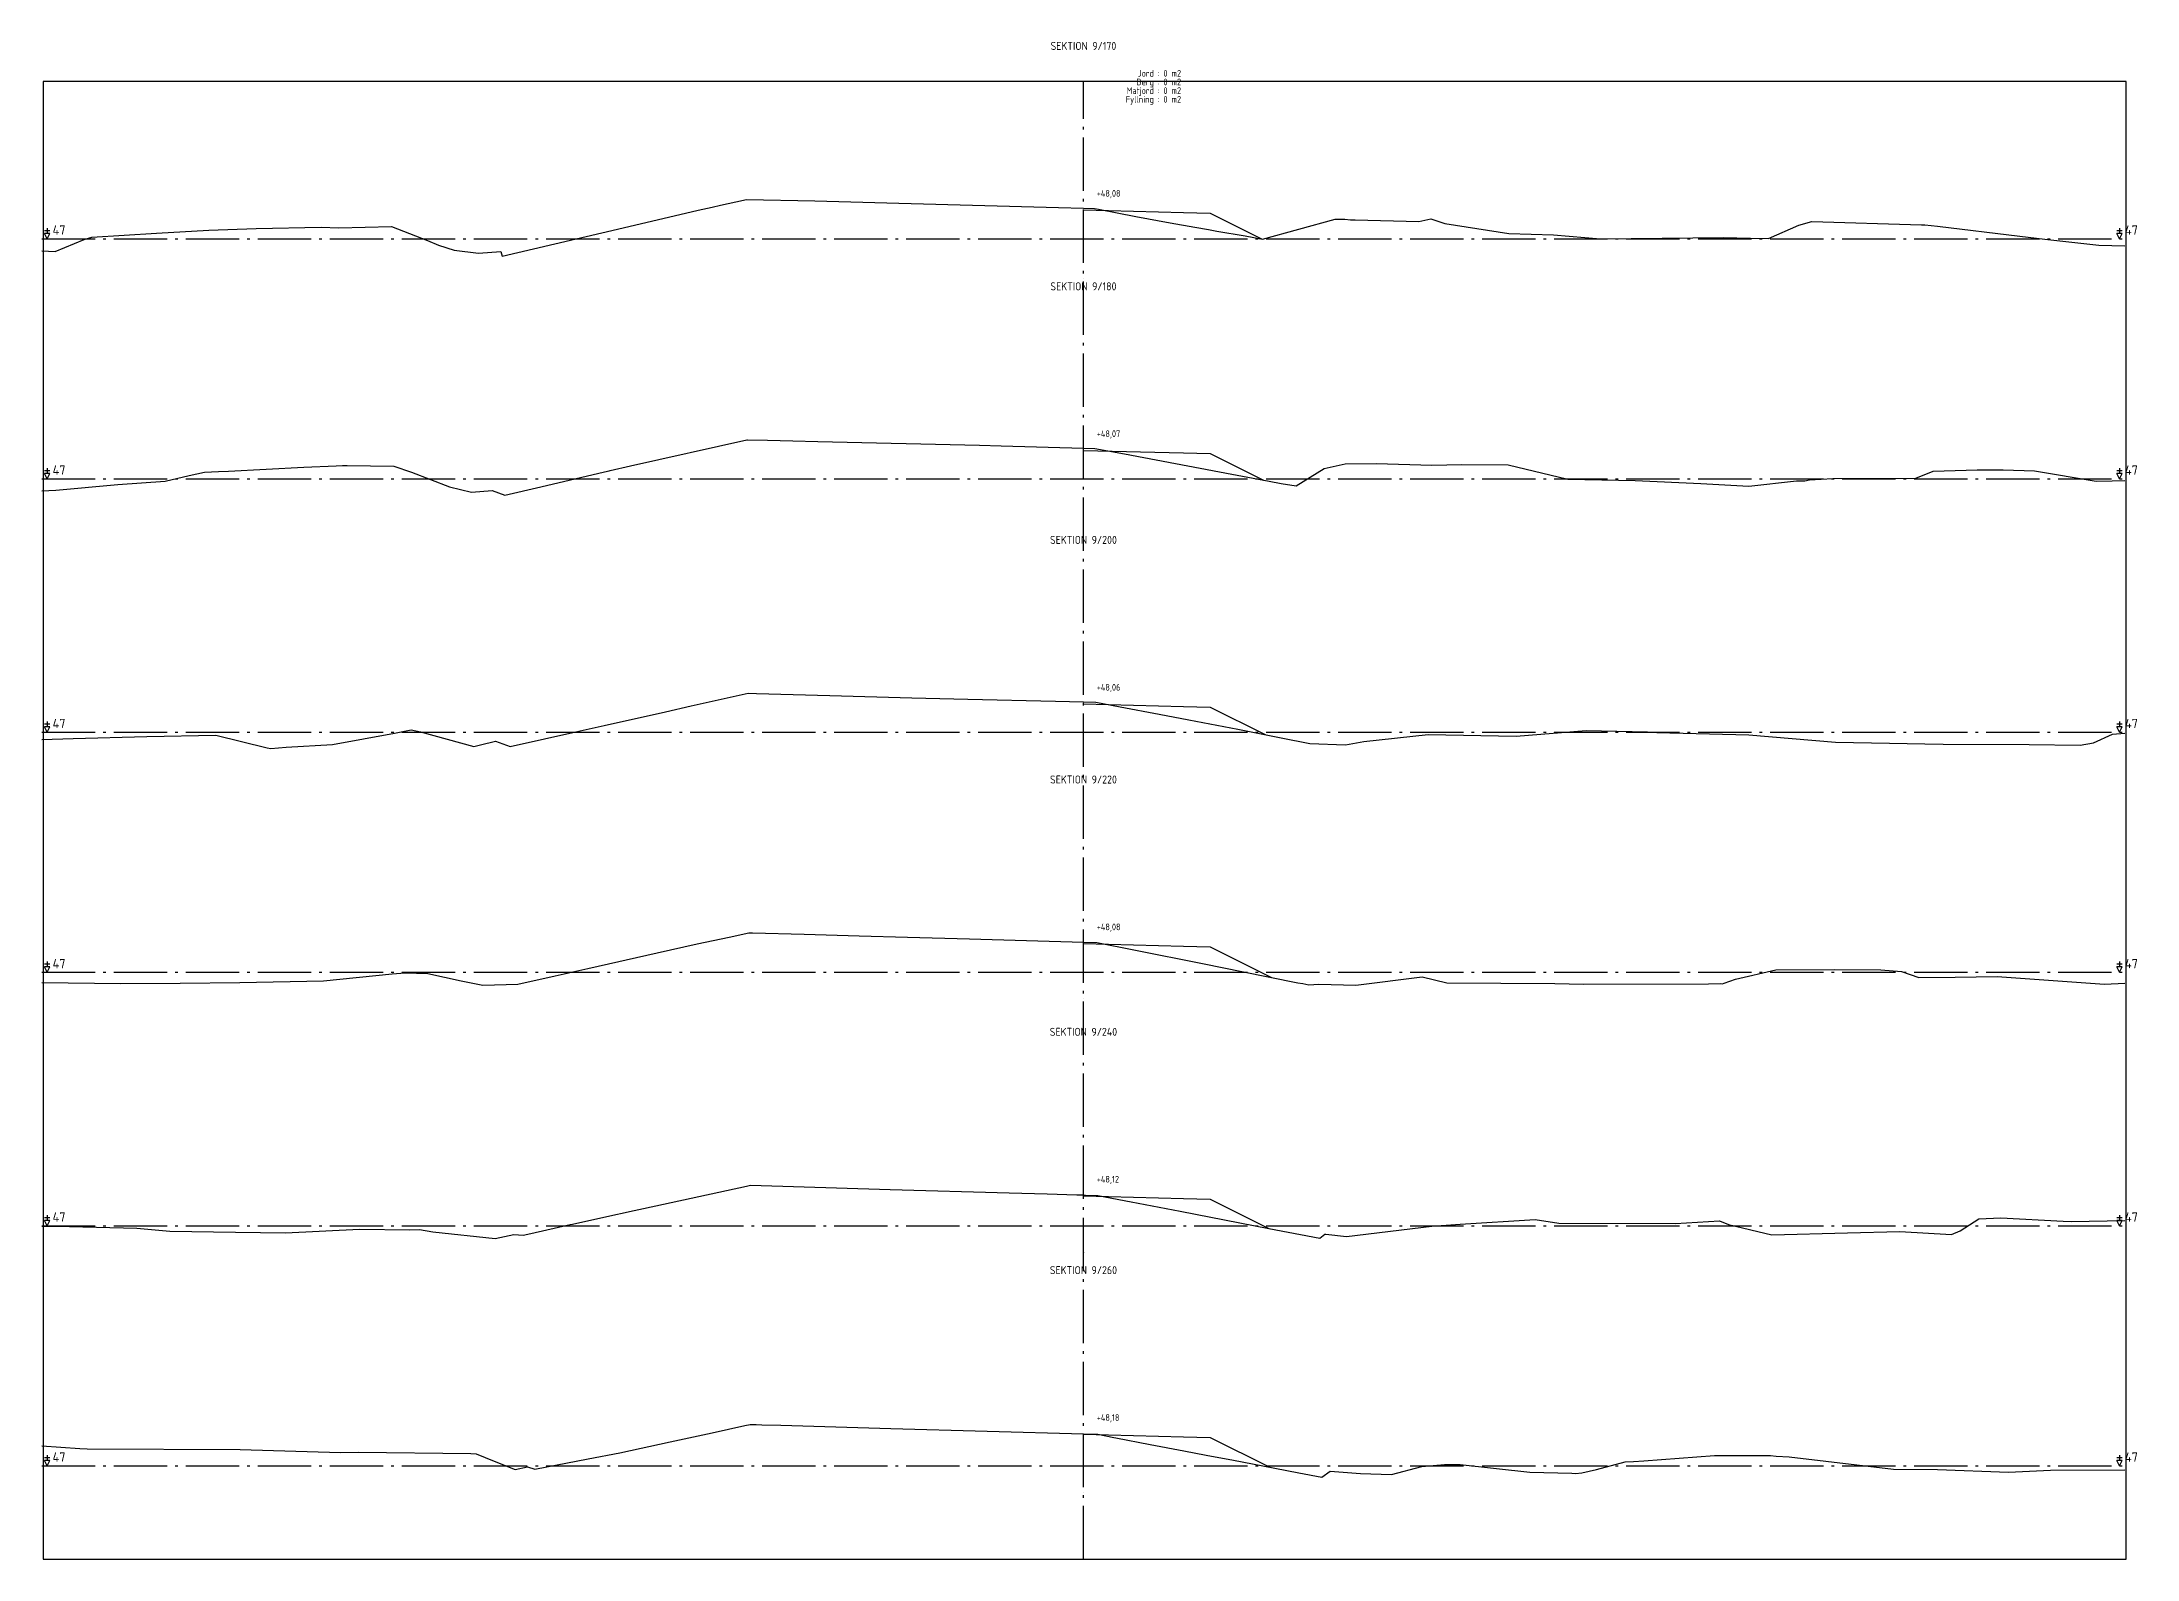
# Model space of a CAD drawing. Header units: metres. Extents: x 164066 to 165347, y 6228109 to 6230364.
# Drawn here: x 164065.9 to 164144.4, y 6229784.2 to 6229841 of the extents above; entities that cross this region are included whole.
import ezdxf
from ezdxf.enums import TextEntityAlignment as Align

# ---------------------------------------------------------------- set-up
doc = ezdxf.new("R2010")
doc.units = ezdxf.units.M
doc.header["$LTSCALE"] = 0.1
doc.linetypes.add('CENTRUMLINJE', pattern=[27, 20, -3, 1, -3])
for name, color, linetype in [('M-000', 7, 'Continuous'), ('M-372A', 3, 'Continuous'), ('M-374C', 6, 'Continuous'), ('M-378A', 7, 'CENTRUMLINJE'), ('M-378AT', 4, 'Continuous'), ('M-378B', 4, 'CENTRUMLINJE'), ('M-378BT', 4, 'Continuous'), ('M-378CT', 4, 'Continuous'), ('T19202X', 4, 'Continuous')]:
    doc.layers.add(name, color=color, linetype=linetype)
doc.styles.add('ISO35', font='ISO3098', dxfattribs={"height": 3.5})
doc.styles.add('P_ISO_25', font='ISO', dxfattribs={"height": 2.5})
doc.styles.add('P_ISO_30', font='ISO', dxfattribs={"height": 3})

msp = doc.modelspace()

# ---------------------------------------------------------------- linework, layer by layer
at = {"layer": 'M-000'}
msp.add_lwpolyline([(164065.944, 6229784.154), (164144.044, 6229784.154), (164144.044, 6229839.554), (164065.944, 6229839.554), (164065.944, 6229784.154)], dxfattribs=at)
at = {"layer": 'M-372A', "color": 3, "linetype": 'Continuous'}
for points in [[(164065.894, 6229833.203), (164066.389, 6229833.18), (164067.484, 6229833.619), (164067.771, 6229833.715), (164070.189, 6229833.864), (164072.149, 6229833.975), (164073.933, 6229834.038), (164076.363, 6229834.092), (164077.025, 6229834.068), (164079.003, 6229834.115), (164080.355, 6229833.587), (164080.769, 6229833.411), (164081.345, 6229833.22), (164082.258, 6229833.114), (164083.103, 6229833.181), (164083.149, 6229833), (164084.322, 6229833.275), (164085.928, 6229833.65), (164087.266, 6229833.964), (164090.501, 6229834.721), (164091.019, 6229834.842), (164091.337, 6229834.913), (164091.908, 6229835.04), (164092.309, 6229835.13), (164092.313, 6229835.13), (164094.871, 6229835.069), (164098.024, 6229834.983), (164104.009, 6229834.821), (164104.944, 6229834.796), (164105.357, 6229834.785), (164105.51, 6229834.756), (164106.908, 6229834.492), (164108.197, 6229834.25), (164109.124, 6229834.087), (164109.635, 6229833.997), (164109.941, 6229833.943), (164111.002, 6229833.757), (164111.661, 6229833.641), (164114.387, 6229834.382), (164114.746, 6229834.384), (164114.955, 6229834.365), (164115.134, 6229834.366), (164117.521, 6229834.297), (164117.971, 6229834.399), (164118.488, 6229834.22), (164120.888, 6229833.853), (164122.569, 6229833.805), (164124.329, 6229833.651), (164128.945, 6229833.695), (164129.948, 6229833.676), (164130.626, 6229833.664), (164131.765, 6229834.157), (164132.259, 6229834.299), (164136.365, 6229834.175), (164136.492, 6229834.172), (164136.961, 6229834.126), (164140.052, 6229833.751), (164140.987, 6229833.639), (164143.007, 6229833.409), (164143.994, 6229833.384)], [(164065.894, 6229824.198), (164066.411, 6229824.226), (164068.74, 6229824.446), (164070.521, 6229824.571), (164071.415, 6229824.78), (164071.995, 6229824.903), (164072.515, 6229824.933), (164072.884, 6229824.945), (164075.713, 6229825.084), (164076.922, 6229825.142), (164077.162, 6229825.156), (164077.339, 6229825.151), (164079.093, 6229825.131), (164079.754, 6229824.899), (164081.176, 6229824.358), (164082.006, 6229824.148), (164082.773, 6229824.21), (164083.252, 6229824.037), (164084.606, 6229824.353), (164086.982, 6229824.91), (164087.162, 6229824.952), (164087.202, 6229824.961), (164087.96, 6229825.139), (164092.318, 6229826.111), (164092.349, 6229826.118), (164093.094, 6229826.1), (164094.053, 6229826.077), (164094.984, 6229826.055), (164101.049, 6229825.91), (164101.859, 6229825.888), (164104.944, 6229825.804), (164105.376, 6229825.793), (164106.479, 6229825.585), (164107.208, 6229825.447), (164110.503, 6229824.826), (164111.911, 6229824.56), (164112.363, 6229824.481), (164112.915, 6229824.384), (164113.967, 6229825.041), (164114.762, 6229825.214), (164115.934, 6229825.224), (164118.012, 6229825.163), (164119.136, 6229825.193), (164120.873, 6229825.172), (164123.104, 6229824.645), (164123.119, 6229824.642), (164125.634, 6229824.585), (164128.093, 6229824.476), (164129.887, 6229824.378), (164131.675, 6229824.578), (164131.996, 6229824.575), (164132.164, 6229824.62), (164133.041, 6229824.66), (164136.146, 6229824.677), (164136.804, 6229824.942), (164138.452, 6229824.987), (164139.431, 6229824.993), (164140.598, 6229824.952), (164142.917, 6229824.564), (164143.513, 6229824.578), (164143.994, 6229824.59)], [(164065.894, 6229814.883), (164067.066, 6229814.918), (164069.826, 6229814.988), (164072.416, 6229815.042), (164074.337, 6229814.573), (164074.476, 6229814.545), (164075.054, 6229814.587), (164076.793, 6229814.695), (164079.11, 6229815.118), (164079.743, 6229815.241), (164080.083, 6229815.164), (164082.093, 6229814.619), (164082.342, 6229814.681), (164082.905, 6229814.82), (164083.45, 6229814.615), (164086.029, 6229815.193), (164086.075, 6229815.203), (164086.976, 6229815.405), (164089.272, 6229815.92), (164090.24, 6229816.137), (164092.373, 6229816.614), (164092.687, 6229816.606), (164095.438, 6229816.531), (164098.504, 6229816.447), (164100.605, 6229816.397), (164103.897, 6229816.318), (164104.944, 6229816.293), (164105.409, 6229816.282), (164106.323, 6229816.109), (164107.785, 6229815.833), (164108.896, 6229815.623), (164110.727, 6229815.266), (164111.794, 6229815.057), (164112.362, 6229814.946), (164113.437, 6229814.736), (164114.764, 6229814.675), (164115.455, 6229814.8), (164117.864, 6229815.066), (164121.171, 6229815.008), (164123.798, 6229815.216), (164126.086, 6229815.163), (164126.445, 6229815.137), (164129.887, 6229815.061), (164133.146, 6229814.779), (164135.161, 6229814.74), (164136.495, 6229814.715), (164137.176, 6229814.707), (164140.397, 6229814.688), (164142.315, 6229814.671), (164142.812, 6229814.75), (164143.522, 6229815.086), (164143.994, 6229815.113)], [(164065.894, 6229805.775), (164068.856, 6229805.732), (164071.074, 6229805.743), (164073.314, 6229805.774), (164076.455, 6229805.831), (164079.025, 6229806.095), (164079.512, 6229806.137), (164080.367, 6229806.105), (164081.614, 6229805.836), (164082.422, 6229805.676), (164083.741, 6229805.707), (164085.136, 6229806.02), (164085.476, 6229806.096), (164085.913, 6229806.194), (164086.358, 6229806.294), (164088.963, 6229806.878), (164090.464, 6229807.215), (164091.659, 6229807.475), (164092.402, 6229807.637), (164092.542, 6229807.634), (164094.474, 6229807.581), (164096.529, 6229807.524), (164098.347, 6229807.475), (164100.672, 6229807.411), (164104.944, 6229807.287), (164105.443, 6229807.273), (164106.835, 6229806.994), (164109.475, 6229806.466), (164110.884, 6229806.184), (164112.987, 6229805.763), (164113.165, 6229805.729), (164113.393, 6229805.685), (164113.766, 6229805.714), (164115.158, 6229805.67), (164117.642, 6229805.977), (164118.57, 6229805.761), (164122.616, 6229805.737), (164123.689, 6229805.713), (164128.376, 6229805.724), (164128.84, 6229805.729), (164128.904, 6229805.725), (164128.966, 6229805.751), (164129.391, 6229805.897), (164130.901, 6229806.242), (164133.085, 6229806.263), (164134.842, 6229806.24), (164135.615, 6229806.182), (164136.27, 6229805.957), (164137.627, 6229805.974), (164139.205, 6229805.993), (164143.224, 6229805.702), (164143.994, 6229805.747)], [(164065.894, 6229796.63), (164066.924, 6229796.617), (164069.455, 6229796.561), (164070.689, 6229796.452), (164073.147, 6229796.412), (164075.026, 6229796.386), (164077.797, 6229796.517), (164079.688, 6229796.495), (164080.056, 6229796.513), (164080.551, 6229796.423), (164082.894, 6229796.172), (164083.587, 6229796.322), (164083.932, 6229796.3), (164084.224, 6229796.366), (164085.699, 6229796.696), (164085.791, 6229796.716), (164086.962, 6229796.972), (164088.094, 6229797.218), (164088.453, 6229797.297), (164092.311, 6229798.135), (164092.464, 6229798.168), (164097.692, 6229798.016), (164102.164, 6229797.885), (164103.587, 6229797.844), (164104.695, 6229797.813), (164104.944, 6229797.806), (164105.024, 6229797.803), (164105.481, 6229797.79), (164106.732, 6229797.551), (164108.576, 6229797.194), (164109.149, 6229797.083), (164111.889, 6229796.553), (164113.803, 6229796.183), (164113.989, 6229796.338), (164114.029, 6229796.331), (164114.807, 6229796.242), (164118.004, 6229796.641), (164119.07, 6229796.705), (164121.883, 6229796.885), (164122.766, 6229796.752), (164127.142, 6229796.734), (164128.797, 6229796.836), (164129.134, 6229796.693), (164130.753, 6229796.31), (164133.587, 6229796.388), (164135.554, 6229796.44), (164137.485, 6229796.321), (164137.82, 6229796.46), (164138.518, 6229796.907), (164139.341, 6229796.953), (164141.68, 6229796.829), (164141.99, 6229796.815), (164143.994, 6229796.854)], [(164065.894, 6229788.4), (164067.317, 6229788.296), (164067.592, 6229788.29), (164073.326, 6229788.266), (164077.092, 6229788.154), (164077.758, 6229788.159), (164081.974, 6229788.114), (164082.18, 6229788.095), (164082.85, 6229787.825), (164083.641, 6229787.508), (164084.096, 6229787.614), (164084.377, 6229787.523), (164086.377, 6229787.913), (164087.556, 6229788.143), (164089.454, 6229788.554), (164091.021, 6229788.893), (164092.252, 6229789.16), (164092.453, 6229789.203), (164092.67, 6229789.197), (164092.888, 6229789.191), (164093.597, 6229789.17), (164097.724, 6229789.05), (164104.944, 6229788.847), (164105.483, 6229788.832), (164106.089, 6229788.716), (164106.157, 6229788.703), (164107.443, 6229788.456), (164108.708, 6229788.214), (164109.548, 6229788.053), (164110.571, 6229787.857), (164111.665, 6229787.647), (164113.021, 6229787.386), (164113.876, 6229787.222), (164114.188, 6229787.455), (164115.334, 6229787.357), (164116.497, 6229787.324), (164117.63, 6229787.625), (164118.475, 6229787.698), (164119.074, 6229787.703), (164121.676, 6229787.411), (164123.26, 6229787.374), (164123.388, 6229787.366), (164123.632, 6229787.383), (164124.183, 6229787.519), (164125.254, 6229787.803), (164125.565, 6229787.81), (164125.948, 6229787.836), (164128.609, 6229788.044), (164130.701, 6229788.043), (164130.91, 6229788.008), (164131.401, 6229787.987), (164135.314, 6229787.526), (164136.961, 6229787.512), (164139.632, 6229787.416), (164141.203, 6229787.488), (164143.994, 6229787.495)]]:
    msp.add_lwpolyline(points, dxfattribs=at)
at = {"layer": 'M-374C', "color": 6, "linetype": 'Continuous'}
for points in [[(164104.939, 6229834.732), (164104.94, 6229834.731), (164104.941, 6229834.731), (164104.942, 6229834.731), (164104.943, 6229834.731), (164104.944, 6229834.731), (164108.694, 6229834.638), (164109.194, 6229834.625), (164109.694, 6229834.613), (164111.624, 6229833.648)], [(164104.939, 6229825.72), (164104.94, 6229825.719), (164104.941, 6229825.719), (164104.942, 6229825.719), (164104.943, 6229825.719), (164104.944, 6229825.719), (164108.694, 6229825.626), (164109.194, 6229825.613), (164109.694, 6229825.601), (164111.692, 6229824.602)], [(164104.939, 6229816.213), (164104.94, 6229816.213), (164104.941, 6229816.213), (164104.942, 6229816.213), (164104.943, 6229816.213), (164104.944, 6229816.213), (164108.694, 6229816.119), (164109.194, 6229816.107), (164109.694, 6229816.094), (164111.752, 6229815.066)], [(164104.939, 6229807.231), (164104.94, 6229807.23), (164104.941, 6229807.23), (164104.942, 6229807.23), (164104.943, 6229807.23), (164104.944, 6229807.23), (164108.694, 6229807.137), (164109.194, 6229807.124), (164109.694, 6229807.112), (164111.993, 6229805.962)], [(164104.939, 6229797.771), (164104.94, 6229797.771), (164104.941, 6229797.771), (164104.942, 6229797.771), (164104.943, 6229797.771), (164104.944, 6229797.771), (164108.694, 6229797.677), (164109.194, 6229797.665), (164109.694, 6229797.652), (164111.895, 6229796.552)], [(164104.939, 6229788.836), (164104.94, 6229788.835), (164104.941, 6229788.835), (164104.942, 6229788.835), (164104.943, 6229788.836), (164104.944, 6229788.836), (164108.694, 6229788.742), (164109.194, 6229788.729), (164109.694, 6229788.717), (164111.938, 6229787.595)]]:
    msp.add_lwpolyline(points, dxfattribs=at)
at = {"layer": 'M-378A'}
for p, q in [((164065.894, 6229833.654), (164143.994, 6229833.654)), ((164065.894, 6229824.654), (164143.994, 6229824.654)), ((164065.894, 6229815.154), (164143.994, 6229815.154)), ((164065.894, 6229806.154), (164143.994, 6229806.154)), ((164065.894, 6229796.654), (164143.994, 6229796.654)), ((164065.894, 6229787.654), (164143.994, 6229787.654))]:
    msp.add_line(p, q, dxfattribs=at)
at = {"layer": 'M-378AT'}
for p, q in [((164066.194, 6229833.954), (164065.994, 6229833.954)), ((164066.094, 6229833.654), (164065.994, 6229833.854)), ((164066.194, 6229833.854), (164065.994, 6229833.854)), ((164066.094, 6229834.054), (164066.094, 6229833.854)), ((164066.094, 6229833.654), (164066.194, 6229833.854)), ((164143.894, 6229833.954), (164143.694, 6229833.954)), ((164143.794, 6229833.654), (164143.694, 6229833.854)), ((164143.894, 6229833.854), (164143.694, 6229833.854)), ((164143.794, 6229834.054), (164143.794, 6229833.854)), ((164143.794, 6229833.654), (164143.894, 6229833.854)), ((164066.194, 6229824.954), (164065.994, 6229824.954)), ((164066.094, 6229824.654), (164065.994, 6229824.854)), ((164066.194, 6229824.854), (164065.994, 6229824.854)), ((164066.094, 6229825.054), (164066.094, 6229824.854)), ((164066.094, 6229824.654), (164066.194, 6229824.854)), ((164143.894, 6229824.954), (164143.694, 6229824.954)), ((164143.794, 6229824.654), (164143.694, 6229824.854)), ((164143.894, 6229824.854), (164143.694, 6229824.854)), ((164143.794, 6229825.054), (164143.794, 6229824.854)), ((164143.794, 6229824.654), (164143.894, 6229824.854)), ((164066.194, 6229815.454), (164065.994, 6229815.454)), ((164066.094, 6229815.154), (164065.994, 6229815.354)), ((164066.194, 6229815.354), (164065.994, 6229815.354)), ((164066.094, 6229815.554), (164066.094, 6229815.354)), ((164066.094, 6229815.154), (164066.194, 6229815.354)), ((164143.894, 6229815.454), (164143.694, 6229815.454)), ((164143.794, 6229815.154), (164143.694, 6229815.354)), ((164143.894, 6229815.354), (164143.694, 6229815.354)), ((164143.794, 6229815.554), (164143.794, 6229815.354)), ((164143.794, 6229815.154), (164143.894, 6229815.354)), ((164066.194, 6229806.454), (164065.994, 6229806.454)), ((164066.094, 6229806.154), (164065.994, 6229806.354)), ((164066.194, 6229806.354), (164065.994, 6229806.354)), ((164066.094, 6229806.554), (164066.094, 6229806.354)), ((164066.094, 6229806.154), (164066.194, 6229806.354)), ((164143.894, 6229806.454), (164143.694, 6229806.454)), ((164143.794, 6229806.154), (164143.694, 6229806.354)), ((164143.894, 6229806.354), (164143.694, 6229806.354)), ((164143.794, 6229806.554), (164143.794, 6229806.354)), ((164143.794, 6229806.154), (164143.894, 6229806.354)), ((164066.194, 6229796.954), (164065.994, 6229796.954)), ((164066.094, 6229797.054), (164066.094, 6229796.854)), ((164143.894, 6229796.954), (164143.694, 6229796.954)), ((164143.794, 6229797.054), (164143.794, 6229796.854)), ((164066.094, 6229796.654), (164065.994, 6229796.854)), ((164066.194, 6229796.854), (164065.994, 6229796.854)), ((164066.094, 6229796.654), (164066.194, 6229796.854)), ((164143.794, 6229796.654), (164143.694, 6229796.854)), ((164143.894, 6229796.854), (164143.694, 6229796.854)), ((164143.794, 6229796.654), (164143.894, 6229796.854)), ((164066.194, 6229787.954), (164065.994, 6229787.954)), ((164066.094, 6229787.654), (164065.994, 6229787.854)), ((164066.194, 6229787.854), (164065.994, 6229787.854)), ((164066.094, 6229788.054), (164066.094, 6229787.854)), ((164066.094, 6229787.654), (164066.194, 6229787.854)), ((164143.894, 6229787.954), (164143.694, 6229787.954)), ((164143.794, 6229787.654), (164143.694, 6229787.854)), ((164143.894, 6229787.854), (164143.694, 6229787.854)), ((164143.794, 6229788.054), (164143.794, 6229787.854)), ((164143.794, 6229787.654), (164143.894, 6229787.854))]:
    msp.add_line(p, q, dxfattribs=at)
at = {"layer": 'M-378B', "linetype": 'CENTRUMLINJE'}
msp.add_line((164104.944, 6229784.154), (164104.944, 6229839.554), dxfattribs=at)
at = {"layer": 'T19202X'}
for centre in [(164104.944, 6229832.154), (164104.944, 6229823.154), (164104.944, 6229811.654), (164104.944, 6229805.154), (164104.944, 6229795.654), (164104.944, 6229786.654)]:
    msp.add_circle(centre, 0.001, dxfattribs=at)

# ---------------------------------------------------------------- texts
at = {"layer": 'M-378AT', "style": 'ISO35'}
for p in [(164066.294, 6229833.804), (164143.994, 6229833.804), (164066.294, 6229824.804), (164143.994, 6229824.804), (164066.294, 6229815.304), (164143.994, 6229815.304), (164066.294, 6229806.304), (164143.994, 6229806.304), (164066.294, 6229796.804), (164143.994, 6229796.804), (164066.294, 6229787.804), (164143.994, 6229787.804)]:
    msp.add_text('47', height=0.35, dxfattribs=at).set_placement(p)
at = {"layer": 'M-378BT', "style": 'P_ISO_30'}
for s, p in [('SEKTION 9/170', (164104.944, 6229840.731)), ('SEKTION 9/180', (164104.944, 6229831.719)), ('SEKTION 9/200', (164104.944, 6229822.213)), ('SEKTION 9/220', (164104.944, 6229813.23)), ('SEKTION 9/240', (164104.944, 6229803.771)), ('SEKTION 9/260', (164104.944, 6229794.836))]:
    msp.add_text(s, height=0.3, dxfattribs=at).set_placement(p, align=Align.CENTER)
at = {"layer": 'M-378BT', "style": 'P_ISO_25'}
for s, p in [('+48,08', (164105.444, 6229835.231)), ('+48,07', (164105.444, 6229826.219)), ('+48,06', (164105.444, 6229816.713)), ('+48,08', (164105.444, 6229807.73)), ('+48,12', (164105.444, 6229798.271)), ('+48,18', (164105.444, 6229789.336))]:
    msp.add_text(s, height=0.25, dxfattribs=at).set_placement(p)
at = {"layer": 'M-378CT', "color": 2, "style": 'P_ISO_25'}
for s, p in [('Matjord : ', (164107.944, 6229839.081)), ('Berg : ', (164107.944, 6229839.406)), ('Jord : ', (164107.944, 6229839.731)), ('Fyllning : ', (164107.944, 6229838.756))]:
    msp.add_text(s, height=0.25, dxfattribs=at).set_placement(p, align=Align.RIGHT)
for p in [(164107.944, 6229839.731), (164107.944, 6229839.406), (164107.944, 6229839.081), (164107.944, 6229838.756)]:
    msp.add_text('0 m2', height=0.25, dxfattribs=at).set_placement(p)

doc.saveas('drawing.dxf')
